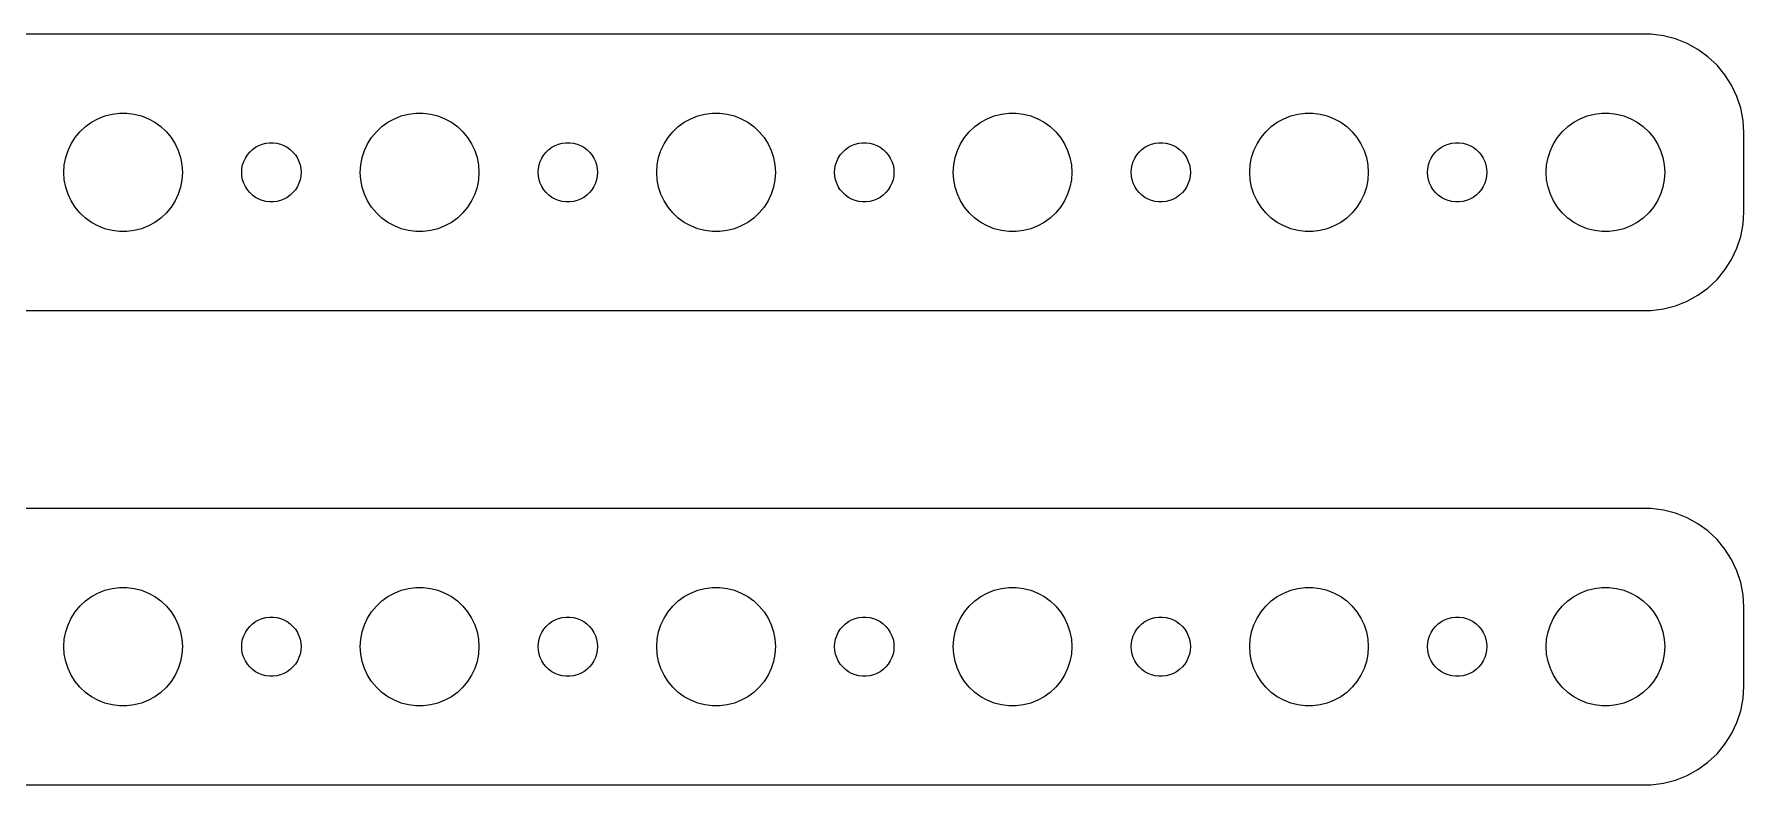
# Model space of a CAD drawing. Header units: metres. Extents: x -172 to 172, y 17 to 55.
# Drawn here: x 85.5 to 172, y 17 to 55 of the extents above; entities that cross this region are included whole.
import ezdxf

# ---------------------------------------------------------------- set-up
doc = ezdxf.new("R2010")
doc.units = ezdxf.units.M

msp = doc.modelspace()

# ---------------------------------------------------------------- linework, layer by layer
for p, q in [((167.314, 54.9901), (-167.314, 54.9901)), ((167.937, 54.9114), (167.314, 54.9901)), ((168.545, 54.7553), (167.937, 54.9114)), ((169.129, 54.5241), (168.545, 54.7553)), ((169.679, 54.2216), (169.129, 54.5241)), ((170.187, 53.8526), (169.679, 54.2216)), ((170.645, 53.4227), (170.187, 53.8526)), ((171.045, 52.9389), (170.645, 53.4227)), ((171.382, 52.4088), (171.045, 52.9389)), ((171.649, 51.8406), (171.382, 52.4088)), ((171.843, 51.2434), (171.649, 51.8406)), ((171.961, 50.6267), (171.843, 51.2434)), ((87.8131, 50.0536), (88.0877, 50.3115)), ((88.0877, 50.3115), (88.3925, 50.533)), ((88.3925, 50.533), (88.7227, 50.7145)), ((88.7227, 50.7145), (89.073, 50.8532)), ((89.073, 50.8532), (89.4379, 50.9469)), ((89.4379, 50.9469), (89.8116, 50.9941)), ((89.8116, 50.9941), (90.1884, 50.9941)), ((90.1884, 50.9941), (90.5621, 50.9469)), ((90.5621, 50.9469), (90.927, 50.8532)), ((90.927, 50.8532), (91.2773, 50.7145)), ((91.2773, 50.7145), (91.6075, 50.533)), ((91.6075, 50.533), (91.9123, 50.3115)), ((91.9123, 50.3115), (92.1869, 50.0536)), ((102.813, 50.0536), (103.088, 50.3115)), ((103.088, 50.3115), (103.393, 50.533)), ((103.393, 50.533), (103.723, 50.7145)), ((103.723, 50.7145), (104.073, 50.8532)), ((104.073, 50.8532), (104.438, 50.9469)), ((104.438, 50.9469), (104.812, 50.9941)), ((104.812, 50.9941), (105.188, 50.9941)), ((105.188, 50.9941), (105.562, 50.9469)), ((105.562, 50.9469), (105.927, 50.8532)), ((105.927, 50.8532), (106.277, 50.7145)), ((106.277, 50.7145), (106.607, 50.533)), ((106.607, 50.533), (106.912, 50.3115)), ((106.912, 50.3115), (107.187, 50.0536)), ((117.813, 50.0536), (118.088, 50.3115)), ((118.088, 50.3115), (118.393, 50.533)), ((118.393, 50.533), (118.723, 50.7145)), ((118.723, 50.7145), (119.073, 50.8532)), ((119.073, 50.8532), (119.438, 50.9469)), ((119.438, 50.9469), (119.812, 50.9941)), ((119.812, 50.9941), (120.188, 50.9941)), ((120.188, 50.9941), (120.562, 50.9469)), ((120.562, 50.9469), (120.927, 50.8532)), ((120.927, 50.8532), (121.277, 50.7145)), ((121.277, 50.7145), (121.607, 50.533)), ((121.607, 50.533), (121.912, 50.3115)), ((121.912, 50.3115), (122.187, 50.0536)), ((132.813, 50.0536), (133.088, 50.3115)), ((133.088, 50.3115), (133.393, 50.533)), ((133.393, 50.533), (133.723, 50.7145)), ((133.723, 50.7145), (134.073, 50.8532)), ((134.073, 50.8532), (134.438, 50.9469)), ((134.438, 50.9469), (134.812, 50.9941)), ((134.812, 50.9941), (135.188, 50.9941)), ((135.188, 50.9941), (135.562, 50.9469)), ((135.562, 50.9469), (135.927, 50.8532)), ((135.927, 50.8532), (136.277, 50.7145)), ((136.277, 50.7145), (136.607, 50.533)), ((136.607, 50.533), (136.912, 50.3115)), ((136.912, 50.3115), (137.187, 50.0536)), ((147.813, 50.0536), (148.088, 50.3115)), ((148.088, 50.3115), (148.393, 50.533)), ((148.393, 50.533), (148.723, 50.7145)), ((148.723, 50.7145), (149.073, 50.8532)), ((149.073, 50.8532), (149.438, 50.9469)), ((149.438, 50.9469), (149.812, 50.9941)), ((149.812, 50.9941), (150.188, 50.9941)), ((150.188, 50.9941), (150.562, 50.9469)), ((150.562, 50.9469), (150.927, 50.8532)), ((150.927, 50.8532), (151.277, 50.7145)), ((151.277, 50.7145), (151.607, 50.533)), ((151.607, 50.533), (151.912, 50.3115)), ((151.912, 50.3115), (152.187, 50.0536)), ((162.813, 50.0536), (163.088, 50.3115)), ((163.088, 50.3115), (163.393, 50.533)), ((163.393, 50.533), (163.723, 50.7145)), ((163.723, 50.7145), (164.073, 50.8532)), ((164.073, 50.8532), (164.438, 50.9469)), ((164.438, 50.9469), (164.812, 50.9941)), ((164.812, 50.9941), (165.188, 50.9941)), ((165.188, 50.9941), (165.562, 50.9469)), ((165.562, 50.9469), (165.927, 50.8532)), ((165.927, 50.8532), (166.277, 50.7145)), ((166.277, 50.7145), (166.607, 50.533)), ((166.607, 50.533), (166.912, 50.3115)), ((166.912, 50.3115), (167.187, 50.0536)), ((172, 50), (171.961, 50.6267)), ((87.2107, 49.1044), (87.3711, 49.4453)), ((87.3711, 49.4453), (87.573, 49.7634)), ((87.573, 49.7634), (87.8131, 50.0536)), ((92.1869, 50.0536), (92.427, 49.7634)), ((92.427, 49.7634), (92.6289, 49.4453)), ((92.6289, 49.4453), (92.7893, 49.1044)), ((96.6963, 49.2665), (96.8613, 49.3572)), ((96.8613, 49.3572), (97.0365, 49.4266)), ((97.0365, 49.4266), (97.2189, 49.4734)), ((97.2189, 49.4734), (97.4058, 49.497)), ((97.4058, 49.497), (97.5942, 49.497)), ((97.5942, 49.497), (97.7811, 49.4734)), ((97.7811, 49.4734), (97.9635, 49.4266)), ((97.9635, 49.4266), (98.1387, 49.3572)), ((98.1387, 49.3572), (98.3037, 49.2665)), ((102.211, 49.1044), (102.371, 49.4453)), ((102.371, 49.4453), (102.573, 49.7634)), ((102.573, 49.7634), (102.813, 50.0536)), ((107.187, 50.0536), (107.427, 49.7634)), ((107.427, 49.7634), (107.629, 49.4453)), ((107.629, 49.4453), (107.789, 49.1044)), ((111.696, 49.2665), (111.861, 49.3572)), ((111.861, 49.3572), (112.036, 49.4266)), ((112.036, 49.4266), (112.219, 49.4734)), ((112.219, 49.4734), (112.406, 49.497)), ((112.406, 49.497), (112.594, 49.497)), ((112.594, 49.497), (112.781, 49.4734)), ((112.781, 49.4734), (112.964, 49.4266)), ((112.964, 49.4266), (113.139, 49.3572)), ((113.139, 49.3572), (113.304, 49.2665)), ((117.211, 49.1044), (117.371, 49.4453)), ((117.371, 49.4453), (117.573, 49.7634)), ((117.573, 49.7634), (117.813, 50.0536)), ((122.187, 50.0536), (122.427, 49.7634)), ((122.427, 49.7634), (122.629, 49.4453)), ((122.629, 49.4453), (122.789, 49.1044)), ((126.696, 49.2665), (126.861, 49.3572)), ((126.861, 49.3572), (127.036, 49.4266)), ((127.036, 49.4266), (127.219, 49.4734)), ((127.219, 49.4734), (127.406, 49.497)), ((127.406, 49.497), (127.594, 49.497)), ((127.594, 49.497), (127.781, 49.4734)), ((127.781, 49.4734), (127.964, 49.4266)), ((127.964, 49.4266), (128.139, 49.3572)), ((128.139, 49.3572), (128.304, 49.2665)), ((132.211, 49.1044), (132.371, 49.4453)), ((132.371, 49.4453), (132.573, 49.7634)), ((132.573, 49.7634), (132.813, 50.0536)), ((137.187, 50.0536), (137.427, 49.7634)), ((137.427, 49.7634), (137.629, 49.4453)), ((137.629, 49.4453), (137.789, 49.1044)), ((141.696, 49.2665), (141.861, 49.3572)), ((141.861, 49.3572), (142.036, 49.4266)), ((142.036, 49.4266), (142.219, 49.4734)), ((142.219, 49.4734), (142.406, 49.497)), ((142.406, 49.497), (142.594, 49.497)), ((142.594, 49.497), (142.781, 49.4734)), ((142.781, 49.4734), (142.964, 49.4266)), ((142.964, 49.4266), (143.139, 49.3572)), ((143.139, 49.3572), (143.304, 49.2665)), ((147.211, 49.1044), (147.371, 49.4453)), ((147.371, 49.4453), (147.573, 49.7634)), ((147.573, 49.7634), (147.813, 50.0536)), ((152.187, 50.0536), (152.427, 49.7634)), ((152.427, 49.7634), (152.629, 49.4453)), ((152.629, 49.4453), (152.789, 49.1044)), ((156.696, 49.2665), (156.861, 49.3572)), ((156.861, 49.3572), (157.036, 49.4266)), ((157.036, 49.4266), (157.219, 49.4734)), ((157.219, 49.4734), (157.406, 49.497)), ((157.406, 49.497), (157.594, 49.497)), ((157.594, 49.497), (157.781, 49.4734)), ((157.781, 49.4734), (157.964, 49.4266)), ((157.964, 49.4266), (158.139, 49.3572)), ((158.139, 49.3572), (158.304, 49.2665)), ((162.211, 49.1044), (162.371, 49.4453)), ((162.371, 49.4453), (162.573, 49.7634)), ((162.573, 49.7634), (162.813, 50.0536)), ((167.187, 50.0536), (167.427, 49.7634)), ((167.427, 49.7634), (167.629, 49.4453)), ((167.629, 49.4453), (167.789, 49.1044)), ((172, 46), (172, 50)), ((87.0237, 48.376), (87.0943, 48.7461)), ((87.0943, 48.7461), (87.2107, 49.1044)), ((92.7893, 49.1044), (92.9057, 48.7461)), ((92.9057, 48.7461), (92.9763, 48.376)), ((96.0471, 48.373), (96.1053, 48.5522)), ((96.1053, 48.5522), (96.1855, 48.7226)), ((96.1855, 48.7226), (96.2865, 48.8817)), ((96.2865, 48.8817), (96.4065, 49.0268)), ((96.4065, 49.0268), (96.5439, 49.1558)), ((96.5439, 49.1558), (96.6963, 49.2665)), ((98.3037, 49.2665), (98.4561, 49.1558)), ((98.4561, 49.1558), (98.5934, 49.0268)), ((98.5934, 49.0268), (98.7135, 48.8817)), ((98.7135, 48.8817), (98.8145, 48.7226)), ((98.8145, 48.7226), (98.8947, 48.5522)), ((98.8947, 48.5522), (98.9529, 48.373)), ((102.024, 48.376), (102.094, 48.7461)), ((102.094, 48.7461), (102.211, 49.1044)), ((107.789, 49.1044), (107.906, 48.7461)), ((107.906, 48.7461), (107.976, 48.376)), ((111.047, 48.373), (111.105, 48.5522)), ((111.105, 48.5522), (111.186, 48.7226)), ((111.186, 48.7226), (111.286, 48.8817)), ((111.286, 48.8817), (111.407, 49.0268)), ((111.407, 49.0268), (111.544, 49.1558)), ((111.544, 49.1558), (111.696, 49.2665)), ((113.304, 49.2665), (113.456, 49.1558)), ((113.456, 49.1558), (113.593, 49.0268)), ((113.593, 49.0268), (113.714, 48.8817)), ((113.714, 48.8817), (113.814, 48.7226)), ((113.814, 48.7226), (113.895, 48.5522)), ((113.895, 48.5522), (113.953, 48.373)), ((117.024, 48.376), (117.094, 48.7461)), ((117.094, 48.7461), (117.211, 49.1044)), ((122.789, 49.1044), (122.906, 48.7461)), ((122.906, 48.7461), (122.976, 48.376)), ((126.047, 48.373), (126.105, 48.5522)), ((126.105, 48.5522), (126.186, 48.7226)), ((126.186, 48.7226), (126.286, 48.8817)), ((126.286, 48.8817), (126.407, 49.0268)), ((126.407, 49.0268), (126.544, 49.1558)), ((126.544, 49.1558), (126.696, 49.2665)), ((128.304, 49.2665), (128.456, 49.1558)), ((128.456, 49.1558), (128.593, 49.0268)), ((128.593, 49.0268), (128.714, 48.8817)), ((128.714, 48.8817), (128.814, 48.7226)), ((128.814, 48.7226), (128.895, 48.5522)), ((128.895, 48.5522), (128.953, 48.373)), ((132.024, 48.376), (132.094, 48.7461)), ((132.094, 48.7461), (132.211, 49.1044)), ((137.789, 49.1044), (137.906, 48.7461)), ((137.906, 48.7461), (137.976, 48.376)), ((141.047, 48.373), (141.105, 48.5522)), ((141.105, 48.5522), (141.186, 48.7226)), ((141.186, 48.7226), (141.286, 48.8817)), ((141.286, 48.8817), (141.407, 49.0268)), ((141.407, 49.0268), (141.544, 49.1558)), ((141.544, 49.1558), (141.696, 49.2665)), ((143.304, 49.2665), (143.456, 49.1558)), ((143.456, 49.1558), (143.593, 49.0268)), ((143.593, 49.0268), (143.714, 48.8817)), ((143.714, 48.8817), (143.814, 48.7226)), ((143.814, 48.7226), (143.895, 48.5522)), ((143.895, 48.5522), (143.953, 48.373)), ((147.024, 48.376), (147.094, 48.7461)), ((147.094, 48.7461), (147.211, 49.1044)), ((152.789, 49.1044), (152.906, 48.7461)), ((152.906, 48.7461), (152.976, 48.376)), ((156.047, 48.373), (156.105, 48.5522)), ((156.105, 48.5522), (156.186, 48.7226)), ((156.186, 48.7226), (156.286, 48.8817)), ((156.286, 48.8817), (156.407, 49.0268)), ((156.407, 49.0268), (156.544, 49.1558)), ((156.544, 49.1558), (156.696, 49.2665)), ((158.304, 49.2665), (158.456, 49.1558)), ((158.456, 49.1558), (158.593, 49.0268)), ((158.593, 49.0268), (158.714, 48.8817)), ((158.714, 48.8817), (158.814, 48.7226)), ((158.814, 48.7226), (158.895, 48.5522)), ((158.895, 48.5522), (158.953, 48.373)), ((162.024, 48.376), (162.094, 48.7461)), ((162.094, 48.7461), (162.211, 49.1044)), ((167.789, 49.1044), (167.906, 48.7461)), ((167.906, 48.7461), (167.976, 48.376)), ((87, 48), (87.0237, 48.376)), ((87.0237, 47.624), (87, 48)), ((87.0943, 47.2539), (87.0237, 47.624)), ((92.9763, 47.624), (92.9057, 47.2539)), ((92.9763, 48.376), (93, 48)), ((93, 48), (92.9763, 47.624)), ((96, 48), (96.0118, 48.188)), ((96.0118, 47.812), (96, 48)), ((96.0118, 48.188), (96.0471, 48.373)), ((96.0471, 47.627), (96.0118, 47.812)), ((96.1053, 47.4478), (96.0471, 47.627)), ((98.9529, 47.627), (98.8947, 47.4478)), ((98.9529, 48.373), (98.9882, 48.188)), ((98.9882, 47.812), (98.9529, 47.627)), ((98.9882, 48.188), (99, 48)), ((99, 48), (98.9882, 47.812)), ((102, 48), (102.024, 48.376)), ((102.024, 47.624), (102, 48)), ((102.094, 47.2539), (102.024, 47.624)), ((107.976, 47.624), (107.906, 47.2539)), ((107.976, 48.376), (108, 48)), ((108, 48), (107.976, 47.624)), ((111, 48), (111.012, 48.188)), ((111.012, 47.812), (111, 48)), ((111.012, 48.188), (111.047, 48.373)), ((111.047, 47.627), (111.012, 47.812)), ((111.105, 47.4478), (111.047, 47.627)), ((113.953, 47.627), (113.895, 47.4478)), ((113.953, 48.373), (113.988, 48.188)), ((113.988, 47.812), (113.953, 47.627)), ((113.988, 48.188), (114, 48)), ((114, 48), (113.988, 47.812)), ((117, 48), (117.024, 48.376)), ((117.024, 47.624), (117, 48)), ((117.094, 47.2539), (117.024, 47.624)), ((122.976, 47.624), (122.906, 47.2539)), ((122.976, 48.376), (123, 48)), ((123, 48), (122.976, 47.624)), ((126, 48), (126.012, 48.188)), ((126.012, 47.812), (126, 48)), ((126.012, 48.188), (126.047, 48.373)), ((126.047, 47.627), (126.012, 47.812)), ((126.105, 47.4478), (126.047, 47.627)), ((128.953, 47.627), (128.895, 47.4478)), ((128.953, 48.373), (128.988, 48.188)), ((128.988, 47.812), (128.953, 47.627)), ((128.988, 48.188), (129, 48)), ((129, 48), (128.988, 47.812)), ((132, 48), (132.024, 48.376)), ((132.024, 47.624), (132, 48)), ((132.094, 47.2539), (132.024, 47.624)), ((137.976, 47.624), (137.906, 47.2539)), ((137.976, 48.376), (138, 48)), ((138, 48), (137.976, 47.624)), ((141, 48), (141.012, 48.188)), ((141.012, 47.812), (141, 48)), ((141.012, 48.188), (141.047, 48.373)), ((141.047, 47.627), (141.012, 47.812)), ((141.105, 47.4478), (141.047, 47.627)), ((143.953, 47.627), (143.895, 47.4478)), ((143.953, 48.373), (143.988, 48.188)), ((143.988, 47.812), (143.953, 47.627)), ((143.988, 48.188), (144, 48)), ((144, 48), (143.988, 47.812)), ((147, 48), (147.024, 48.376)), ((147.024, 47.624), (147, 48)), ((147.094, 47.2539), (147.024, 47.624)), ((152.976, 47.624), (152.906, 47.2539)), ((152.976, 48.376), (153, 48)), ((153, 48), (152.976, 47.624)), ((156, 48), (156.012, 48.188)), ((156.012, 47.812), (156, 48)), ((156.012, 48.188), (156.047, 48.373)), ((156.047, 47.627), (156.012, 47.812)), ((156.105, 47.4478), (156.047, 47.627)), ((158.953, 47.627), (158.895, 47.4478)), ((158.953, 48.373), (158.988, 48.188)), ((158.988, 47.812), (158.953, 47.627)), ((158.988, 48.188), (159, 48)), ((159, 48), (158.988, 47.812)), ((162, 48), (162.024, 48.376)), ((162.024, 47.624), (162, 48)), ((162.094, 47.2539), (162.024, 47.624)), ((167.976, 47.624), (167.906, 47.2539)), ((167.976, 48.376), (168, 48)), ((168, 48), (167.976, 47.624)), ((87.2107, 46.8956), (87.0943, 47.2539)), ((87.3711, 46.5547), (87.2107, 46.8956)), ((92.7893, 46.8956), (92.6289, 46.5547)), ((92.9057, 47.2539), (92.7893, 46.8956)), ((96.1855, 47.2774), (96.1053, 47.4478)), ((96.2865, 47.1183), (96.1855, 47.2774)), ((96.4065, 46.9732), (96.2865, 47.1183)), ((96.5439, 46.8442), (96.4065, 46.9732)), ((96.6963, 46.7335), (96.5439, 46.8442)), ((96.8613, 46.6428), (96.6963, 46.7335)), ((98.3037, 46.7335), (98.1387, 46.6428)), ((98.4561, 46.8442), (98.3037, 46.7335)), ((98.5934, 46.9732), (98.4561, 46.8442)), ((98.7135, 47.1183), (98.5934, 46.9732)), ((98.8145, 47.2774), (98.7135, 47.1183)), ((98.8947, 47.4478), (98.8145, 47.2774)), ((102.211, 46.8956), (102.094, 47.2539)), ((102.371, 46.5547), (102.211, 46.8956)), ((107.789, 46.8956), (107.629, 46.5547)), ((107.906, 47.2539), (107.789, 46.8956)), ((111.186, 47.2774), (111.105, 47.4478)), ((111.286, 47.1183), (111.186, 47.2774)), ((111.407, 46.9732), (111.286, 47.1183)), ((111.544, 46.8442), (111.407, 46.9732)), ((111.696, 46.7335), (111.544, 46.8442)), ((111.861, 46.6428), (111.696, 46.7335)), ((113.304, 46.7335), (113.139, 46.6428)), ((113.456, 46.8442), (113.304, 46.7335)), ((113.593, 46.9732), (113.456, 46.8442)), ((113.714, 47.1183), (113.593, 46.9732)), ((113.814, 47.2774), (113.714, 47.1183)), ((113.895, 47.4478), (113.814, 47.2774)), ((117.211, 46.8956), (117.094, 47.2539)), ((117.371, 46.5547), (117.211, 46.8956)), ((122.789, 46.8956), (122.629, 46.5547)), ((122.906, 47.2539), (122.789, 46.8956)), ((126.186, 47.2774), (126.105, 47.4478)), ((126.286, 47.1183), (126.186, 47.2774)), ((126.407, 46.9732), (126.286, 47.1183)), ((126.544, 46.8442), (126.407, 46.9732)), ((126.696, 46.7335), (126.544, 46.8442)), ((126.861, 46.6428), (126.696, 46.7335)), ((128.304, 46.7335), (128.139, 46.6428)), ((128.456, 46.8442), (128.304, 46.7335)), ((128.593, 46.9732), (128.456, 46.8442)), ((128.714, 47.1183), (128.593, 46.9732)), ((128.814, 47.2774), (128.714, 47.1183)), ((128.895, 47.4478), (128.814, 47.2774)), ((132.211, 46.8956), (132.094, 47.2539)), ((132.371, 46.5547), (132.211, 46.8956)), ((137.789, 46.8956), (137.629, 46.5547)), ((137.906, 47.2539), (137.789, 46.8956)), ((141.186, 47.2774), (141.105, 47.4478)), ((141.286, 47.1183), (141.186, 47.2774)), ((141.407, 46.9732), (141.286, 47.1183)), ((141.544, 46.8442), (141.407, 46.9732)), ((141.696, 46.7335), (141.544, 46.8442)), ((141.861, 46.6428), (141.696, 46.7335)), ((143.304, 46.7335), (143.139, 46.6428)), ((143.456, 46.8442), (143.304, 46.7335)), ((143.593, 46.9732), (143.456, 46.8442)), ((143.714, 47.1183), (143.593, 46.9732)), ((143.814, 47.2774), (143.714, 47.1183)), ((143.895, 47.4478), (143.814, 47.2774)), ((147.211, 46.8956), (147.094, 47.2539)), ((147.371, 46.5547), (147.211, 46.8956)), ((152.789, 46.8956), (152.629, 46.5547)), ((152.906, 47.2539), (152.789, 46.8956)), ((156.186, 47.2774), (156.105, 47.4478)), ((156.286, 47.1183), (156.186, 47.2774)), ((156.407, 46.9732), (156.286, 47.1183)), ((156.544, 46.8442), (156.407, 46.9732)), ((156.696, 46.7335), (156.544, 46.8442)), ((156.861, 46.6428), (156.696, 46.7335)), ((158.304, 46.7335), (158.139, 46.6428)), ((158.456, 46.8442), (158.304, 46.7335)), ((158.593, 46.9732), (158.456, 46.8442)), ((158.714, 47.1183), (158.593, 46.9732)), ((158.814, 47.2774), (158.714, 47.1183)), ((158.895, 47.4478), (158.814, 47.2774)), ((162.211, 46.8956), (162.094, 47.2539)), ((162.371, 46.5547), (162.211, 46.8956)), ((167.789, 46.8956), (167.629, 46.5547)), ((167.906, 47.2539), (167.789, 46.8956)), ((87.573, 46.2366), (87.3711, 46.5547)), ((87.8131, 45.9464), (87.573, 46.2366)), ((88.0877, 45.6885), (87.8131, 45.9464)), ((92.1869, 45.9464), (91.9123, 45.6885)), ((92.427, 46.2366), (92.1869, 45.9464)), ((92.6289, 46.5547), (92.427, 46.2366)), ((97.0365, 46.5734), (96.8613, 46.6428)), ((97.2189, 46.5266), (97.0365, 46.5734)), ((97.4058, 46.503), (97.2189, 46.5266)), ((97.5942, 46.503), (97.4058, 46.503)), ((97.7811, 46.5266), (97.5942, 46.503)), ((97.9635, 46.5734), (97.7811, 46.5266)), ((98.1387, 46.6428), (97.9635, 46.5734)), ((102.573, 46.2366), (102.371, 46.5547)), ((102.813, 45.9464), (102.573, 46.2366)), ((103.088, 45.6885), (102.813, 45.9464)), ((107.187, 45.9464), (106.912, 45.6885)), ((107.427, 46.2366), (107.187, 45.9464)), ((107.629, 46.5547), (107.427, 46.2366)), ((112.036, 46.5734), (111.861, 46.6428)), ((112.219, 46.5266), (112.036, 46.5734)), ((112.406, 46.503), (112.219, 46.5266)), ((112.594, 46.503), (112.406, 46.503)), ((112.781, 46.5266), (112.594, 46.503)), ((112.964, 46.5734), (112.781, 46.5266)), ((113.139, 46.6428), (112.964, 46.5734)), ((117.573, 46.2366), (117.371, 46.5547)), ((117.813, 45.9464), (117.573, 46.2366)), ((118.088, 45.6885), (117.813, 45.9464)), ((122.187, 45.9464), (121.912, 45.6885)), ((122.427, 46.2366), (122.187, 45.9464)), ((122.629, 46.5547), (122.427, 46.2366)), ((127.036, 46.5734), (126.861, 46.6428)), ((127.219, 46.5266), (127.036, 46.5734)), ((127.406, 46.503), (127.219, 46.5266)), ((127.594, 46.503), (127.406, 46.503)), ((127.781, 46.5266), (127.594, 46.503)), ((127.964, 46.5734), (127.781, 46.5266)), ((128.139, 46.6428), (127.964, 46.5734)), ((132.573, 46.2366), (132.371, 46.5547)), ((132.813, 45.9464), (132.573, 46.2366)), ((133.088, 45.6885), (132.813, 45.9464)), ((137.187, 45.9464), (136.912, 45.6885)), ((137.427, 46.2366), (137.187, 45.9464)), ((137.629, 46.5547), (137.427, 46.2366)), ((142.036, 46.5734), (141.861, 46.6428)), ((142.219, 46.5266), (142.036, 46.5734)), ((142.406, 46.503), (142.219, 46.5266)), ((142.594, 46.503), (142.406, 46.503)), ((142.781, 46.5266), (142.594, 46.503)), ((142.964, 46.5734), (142.781, 46.5266)), ((143.139, 46.6428), (142.964, 46.5734)), ((147.573, 46.2366), (147.371, 46.5547)), ((147.813, 45.9464), (147.573, 46.2366)), ((148.088, 45.6885), (147.813, 45.9464)), ((152.187, 45.9464), (151.912, 45.6885)), ((152.427, 46.2366), (152.187, 45.9464)), ((152.629, 46.5547), (152.427, 46.2366)), ((157.036, 46.5734), (156.861, 46.6428)), ((157.219, 46.5266), (157.036, 46.5734)), ((157.406, 46.503), (157.219, 46.5266)), ((157.594, 46.503), (157.406, 46.503)), ((157.781, 46.5266), (157.594, 46.503)), ((157.964, 46.5734), (157.781, 46.5266)), ((158.139, 46.6428), (157.964, 46.5734)), ((162.573, 46.2366), (162.371, 46.5547)), ((162.813, 45.9464), (162.573, 46.2366)), ((163.088, 45.6885), (162.813, 45.9464)), ((167.187, 45.9464), (166.912, 45.6885)), ((167.427, 46.2366), (167.187, 45.9464)), ((167.629, 46.5547), (167.427, 46.2366)), ((171.961, 45.3733), (172, 46)), ((88.3925, 45.467), (88.0877, 45.6885)), ((88.7227, 45.2855), (88.3925, 45.467)), ((89.073, 45.1468), (88.7227, 45.2855)), ((89.4379, 45.0531), (89.073, 45.1468)), ((89.8116, 45.0059), (89.4379, 45.0531)), ((90.1884, 45.0059), (89.8116, 45.0059)), ((90.5621, 45.0531), (90.1884, 45.0059)), ((90.927, 45.1468), (90.5621, 45.0531)), ((91.2773, 45.2855), (90.927, 45.1468)), ((91.6075, 45.467), (91.2773, 45.2855)), ((91.9123, 45.6885), (91.6075, 45.467)), ((103.393, 45.467), (103.088, 45.6885)), ((103.723, 45.2855), (103.393, 45.467)), ((104.073, 45.1468), (103.723, 45.2855)), ((104.438, 45.0531), (104.073, 45.1468)), ((104.812, 45.0059), (104.438, 45.0531)), ((105.188, 45.0059), (104.812, 45.0059)), ((105.562, 45.0531), (105.188, 45.0059)), ((105.927, 45.1468), (105.562, 45.0531)), ((106.277, 45.2855), (105.927, 45.1468)), ((106.607, 45.467), (106.277, 45.2855)), ((106.912, 45.6885), (106.607, 45.467)), ((118.393, 45.467), (118.088, 45.6885)), ((118.723, 45.2855), (118.393, 45.467)), ((119.073, 45.1468), (118.723, 45.2855)), ((119.438, 45.0531), (119.073, 45.1468)), ((119.812, 45.0059), (119.438, 45.0531)), ((120.188, 45.0059), (119.812, 45.0059)), ((120.562, 45.0531), (120.188, 45.0059)), ((120.927, 45.1468), (120.562, 45.0531)), ((121.277, 45.2855), (120.927, 45.1468)), ((121.607, 45.467), (121.277, 45.2855)), ((121.912, 45.6885), (121.607, 45.467)), ((133.393, 45.467), (133.088, 45.6885)), ((133.723, 45.2855), (133.393, 45.467)), ((134.073, 45.1468), (133.723, 45.2855)), ((134.438, 45.0531), (134.073, 45.1468)), ((134.812, 45.0059), (134.438, 45.0531)), ((135.188, 45.0059), (134.812, 45.0059)), ((135.562, 45.0531), (135.188, 45.0059)), ((135.927, 45.1468), (135.562, 45.0531)), ((136.277, 45.2855), (135.927, 45.1468)), ((136.607, 45.467), (136.277, 45.2855)), ((136.912, 45.6885), (136.607, 45.467)), ((148.393, 45.467), (148.088, 45.6885)), ((148.723, 45.2855), (148.393, 45.467)), ((149.073, 45.1468), (148.723, 45.2855)), ((149.438, 45.0531), (149.073, 45.1468)), ((149.812, 45.0059), (149.438, 45.0531)), ((150.188, 45.0059), (149.812, 45.0059)), ((150.562, 45.0531), (150.188, 45.0059)), ((150.927, 45.1468), (150.562, 45.0531)), ((151.277, 45.2855), (150.927, 45.1468)), ((151.607, 45.467), (151.277, 45.2855)), ((151.912, 45.6885), (151.607, 45.467)), ((163.393, 45.467), (163.088, 45.6885)), ((163.723, 45.2855), (163.393, 45.467)), ((164.073, 45.1468), (163.723, 45.2855)), ((164.438, 45.0531), (164.073, 45.1468)), ((164.812, 45.0059), (164.438, 45.0531)), ((165.188, 45.0059), (164.812, 45.0059)), ((165.562, 45.0531), (165.188, 45.0059)), ((165.927, 45.1468), (165.562, 45.0531)), ((166.277, 45.2855), (165.927, 45.1468)), ((166.607, 45.467), (166.277, 45.2855)), ((166.912, 45.6885), (166.607, 45.467)), ((171.843, 44.7566), (171.961, 45.3733)), ((171.382, 43.5912), (171.649, 44.1594)), ((171.649, 44.1594), (171.843, 44.7566)), ((171.045, 43.0611), (171.382, 43.5912)), ((170.187, 42.1474), (170.645, 42.5773)), ((170.645, 42.5773), (171.045, 43.0611)), ((169.129, 41.4759), (169.679, 41.7784)), ((169.679, 41.7784), (170.187, 42.1474)), ((-167.314, 41.0099), (167.314, 41.0099)), ((167.314, 41.0099), (167.937, 41.0886)), ((167.937, 41.0886), (168.545, 41.2447)), ((168.545, 41.2447), (169.129, 41.4759)), ((167.314, 30.9901), (-167.314, 30.9901)), ((167.937, 30.9114), (167.314, 30.9901)), ((168.545, 30.7553), (167.937, 30.9114)), ((169.129, 30.5241), (168.545, 30.7553)), ((169.679, 30.2216), (169.129, 30.5241)), ((170.187, 29.8526), (169.679, 30.2216)), ((170.645, 29.4227), (170.187, 29.8526)), ((171.045, 28.9389), (170.645, 29.4227)), ((171.382, 28.4088), (171.045, 28.9389)), ((171.649, 27.8406), (171.382, 28.4088)), ((171.843, 27.2434), (171.649, 27.8406)), ((88.7227, 26.7145), (89.073, 26.8532)), ((89.073, 26.8532), (89.4379, 26.9469)), ((89.4379, 26.9469), (89.8116, 26.9941)), ((89.8116, 26.9941), (90.1884, 26.9941)), ((90.1884, 26.9941), (90.5621, 26.9469)), ((90.5621, 26.9469), (90.927, 26.8532)), ((90.927, 26.8532), (91.2773, 26.7145)), ((103.723, 26.7145), (104.073, 26.8532)), ((104.073, 26.8532), (104.438, 26.9469)), ((104.438, 26.9469), (104.812, 26.9941)), ((104.812, 26.9941), (105.188, 26.9941)), ((105.188, 26.9941), (105.562, 26.9469)), ((105.562, 26.9469), (105.927, 26.8532)), ((105.927, 26.8532), (106.277, 26.7145)), ((118.723, 26.7145), (119.073, 26.8532)), ((119.073, 26.8532), (119.438, 26.9469)), ((119.438, 26.9469), (119.812, 26.9941)), ((119.812, 26.9941), (120.188, 26.9941)), ((120.188, 26.9941), (120.562, 26.9469)), ((120.562, 26.9469), (120.927, 26.8532)), ((120.927, 26.8532), (121.277, 26.7145)), ((133.723, 26.7145), (134.073, 26.8532)), ((134.073, 26.8532), (134.438, 26.9469)), ((134.438, 26.9469), (134.812, 26.9941)), ((134.812, 26.9941), (135.188, 26.9941)), ((135.188, 26.9941), (135.562, 26.9469)), ((135.562, 26.9469), (135.927, 26.8532)), ((135.927, 26.8532), (136.277, 26.7145)), ((148.723, 26.7145), (149.073, 26.8532)), ((149.073, 26.8532), (149.438, 26.9469)), ((149.438, 26.9469), (149.812, 26.9941)), ((149.812, 26.9941), (150.188, 26.9941)), ((150.188, 26.9941), (150.562, 26.9469)), ((150.562, 26.9469), (150.927, 26.8532)), ((150.927, 26.8532), (151.277, 26.7145)), ((163.723, 26.7145), (164.073, 26.8532)), ((164.073, 26.8532), (164.438, 26.9469)), ((164.438, 26.9469), (164.812, 26.9941)), ((164.812, 26.9941), (165.188, 26.9941)), ((165.188, 26.9941), (165.562, 26.9469)), ((165.562, 26.9469), (165.927, 26.8532)), ((165.927, 26.8532), (166.277, 26.7145)), ((171.961, 26.6267), (171.843, 27.2434)), ((87.573, 25.7634), (87.8131, 26.0536)), ((87.8131, 26.0536), (88.0877, 26.3115)), ((88.0877, 26.3115), (88.3925, 26.533)), ((88.3925, 26.533), (88.7227, 26.7145)), ((91.2773, 26.7145), (91.6075, 26.533)), ((91.6075, 26.533), (91.9123, 26.3115)), ((91.9123, 26.3115), (92.1869, 26.0536)), ((92.1869, 26.0536), (92.427, 25.7634)), ((102.573, 25.7634), (102.813, 26.0536)), ((102.813, 26.0536), (103.088, 26.3115)), ((103.088, 26.3115), (103.393, 26.533)), ((103.393, 26.533), (103.723, 26.7145)), ((106.277, 26.7145), (106.607, 26.533)), ((106.607, 26.533), (106.912, 26.3115)), ((106.912, 26.3115), (107.187, 26.0536)), ((107.187, 26.0536), (107.427, 25.7634)), ((117.573, 25.7634), (117.813, 26.0536)), ((117.813, 26.0536), (118.088, 26.3115)), ((118.088, 26.3115), (118.393, 26.533)), ((118.393, 26.533), (118.723, 26.7145)), ((121.277, 26.7145), (121.607, 26.533)), ((121.607, 26.533), (121.912, 26.3115)), ((121.912, 26.3115), (122.187, 26.0536)), ((122.187, 26.0536), (122.427, 25.7634)), ((132.573, 25.7634), (132.813, 26.0536)), ((132.813, 26.0536), (133.088, 26.3115)), ((133.088, 26.3115), (133.393, 26.533)), ((133.393, 26.533), (133.723, 26.7145)), ((136.277, 26.7145), (136.607, 26.533)), ((136.607, 26.533), (136.912, 26.3115)), ((136.912, 26.3115), (137.187, 26.0536)), ((137.187, 26.0536), (137.427, 25.7634)), ((147.573, 25.7634), (147.813, 26.0536)), ((147.813, 26.0536), (148.088, 26.3115)), ((148.088, 26.3115), (148.393, 26.533)), ((148.393, 26.533), (148.723, 26.7145)), ((151.277, 26.7145), (151.607, 26.533)), ((151.607, 26.533), (151.912, 26.3115)), ((151.912, 26.3115), (152.187, 26.0536)), ((152.187, 26.0536), (152.427, 25.7634)), ((162.573, 25.7634), (162.813, 26.0536)), ((162.813, 26.0536), (163.088, 26.3115)), ((163.088, 26.3115), (163.393, 26.533)), ((163.393, 26.533), (163.723, 26.7145)), ((166.277, 26.7145), (166.607, 26.533)), ((166.607, 26.533), (166.912, 26.3115)), ((166.912, 26.3115), (167.187, 26.0536)), ((167.187, 26.0536), (167.427, 25.7634)), ((172, 26), (171.961, 26.6267)), ((172, 22), (172, 26)), ((87.0943, 24.7461), (87.2107, 25.1044)), ((87.2107, 25.1044), (87.3711, 25.4453)), ((87.3711, 25.4453), (87.573, 25.7634)), ((92.427, 25.7634), (92.6289, 25.4453)), ((92.6289, 25.4453), (92.7893, 25.1044)), ((92.7893, 25.1044), (92.9057, 24.7461)), ((96.4065, 25.0268), (96.5439, 25.1558)), ((96.5439, 25.1558), (96.6963, 25.2665)), ((96.6963, 25.2665), (96.8613, 25.3572)), ((96.8613, 25.3572), (97.0365, 25.4266)), ((97.0365, 25.4266), (97.2189, 25.4734)), ((97.2189, 25.4734), (97.4058, 25.497)), ((97.4058, 25.497), (97.5942, 25.497)), ((97.5942, 25.497), (97.7811, 25.4734)), ((97.7811, 25.4734), (97.9635, 25.4266)), ((97.9635, 25.4266), (98.1387, 25.3572)), ((98.1387, 25.3572), (98.3037, 25.2665)), ((98.3037, 25.2665), (98.4561, 25.1558)), ((98.4561, 25.1558), (98.5934, 25.0268)), ((102.094, 24.7461), (102.211, 25.1044)), ((102.211, 25.1044), (102.371, 25.4453)), ((102.371, 25.4453), (102.573, 25.7634)), ((107.427, 25.7634), (107.629, 25.4453)), ((107.629, 25.4453), (107.789, 25.1044)), ((107.789, 25.1044), (107.906, 24.7461)), ((111.407, 25.0268), (111.544, 25.1558)), ((111.544, 25.1558), (111.696, 25.2665)), ((111.696, 25.2665), (111.861, 25.3572)), ((111.861, 25.3572), (112.036, 25.4266)), ((112.036, 25.4266), (112.219, 25.4734)), ((112.219, 25.4734), (112.406, 25.497)), ((112.406, 25.497), (112.594, 25.497)), ((112.594, 25.497), (112.781, 25.4734)), ((112.781, 25.4734), (112.964, 25.4266)), ((112.964, 25.4266), (113.139, 25.3572)), ((113.139, 25.3572), (113.304, 25.2665)), ((113.304, 25.2665), (113.456, 25.1558)), ((113.456, 25.1558), (113.593, 25.0268)), ((117.094, 24.7461), (117.211, 25.1044)), ((117.211, 25.1044), (117.371, 25.4453)), ((117.371, 25.4453), (117.573, 25.7634)), ((122.427, 25.7634), (122.629, 25.4453)), ((122.629, 25.4453), (122.789, 25.1044)), ((122.789, 25.1044), (122.906, 24.7461)), ((126.407, 25.0268), (126.544, 25.1558)), ((126.544, 25.1558), (126.696, 25.2665)), ((126.696, 25.2665), (126.861, 25.3572)), ((126.861, 25.3572), (127.036, 25.4266)), ((127.036, 25.4266), (127.219, 25.4734)), ((127.219, 25.4734), (127.406, 25.497)), ((127.406, 25.497), (127.594, 25.497)), ((127.594, 25.497), (127.781, 25.4734)), ((127.781, 25.4734), (127.964, 25.4266)), ((127.964, 25.4266), (128.139, 25.3572)), ((128.139, 25.3572), (128.304, 25.2665)), ((128.304, 25.2665), (128.456, 25.1558)), ((128.456, 25.1558), (128.593, 25.0268)), ((132.094, 24.7461), (132.211, 25.1044)), ((132.211, 25.1044), (132.371, 25.4453)), ((132.371, 25.4453), (132.573, 25.7634)), ((137.427, 25.7634), (137.629, 25.4453)), ((137.629, 25.4453), (137.789, 25.1044)), ((137.789, 25.1044), (137.906, 24.7461)), ((141.407, 25.0268), (141.544, 25.1558)), ((141.544, 25.1558), (141.696, 25.2665)), ((141.696, 25.2665), (141.861, 25.3572)), ((141.861, 25.3572), (142.036, 25.4266)), ((142.036, 25.4266), (142.219, 25.4734)), ((142.219, 25.4734), (142.406, 25.497)), ((142.406, 25.497), (142.594, 25.497)), ((142.594, 25.497), (142.781, 25.4734)), ((142.781, 25.4734), (142.964, 25.4266)), ((142.964, 25.4266), (143.139, 25.3572)), ((143.139, 25.3572), (143.304, 25.2665)), ((143.304, 25.2665), (143.456, 25.1558)), ((143.456, 25.1558), (143.593, 25.0268)), ((147.094, 24.7461), (147.211, 25.1044)), ((147.211, 25.1044), (147.371, 25.4453)), ((147.371, 25.4453), (147.573, 25.7634)), ((152.427, 25.7634), (152.629, 25.4453)), ((152.629, 25.4453), (152.789, 25.1044)), ((152.789, 25.1044), (152.906, 24.7461)), ((156.407, 25.0268), (156.544, 25.1558)), ((156.544, 25.1558), (156.696, 25.2665)), ((156.696, 25.2665), (156.861, 25.3572)), ((156.861, 25.3572), (157.036, 25.4266)), ((157.036, 25.4266), (157.219, 25.4734)), ((157.219, 25.4734), (157.406, 25.497)), ((157.406, 25.497), (157.594, 25.497)), ((157.594, 25.497), (157.781, 25.4734)), ((157.781, 25.4734), (157.964, 25.4266)), ((157.964, 25.4266), (158.139, 25.3572)), ((158.139, 25.3572), (158.304, 25.2665)), ((158.304, 25.2665), (158.456, 25.1558)), ((158.456, 25.1558), (158.593, 25.0268)), ((162.094, 24.7461), (162.211, 25.1044)), ((162.211, 25.1044), (162.371, 25.4453)), ((162.371, 25.4453), (162.573, 25.7634)), ((167.427, 25.7634), (167.629, 25.4453)), ((167.629, 25.4453), (167.789, 25.1044)), ((167.789, 25.1044), (167.906, 24.7461)), ((87, 24), (87.0237, 24.376)), ((87.0237, 24.376), (87.0943, 24.7461)), ((92.9057, 24.7461), (92.9763, 24.376)), ((92.9763, 24.376), (93, 24)), ((96.0118, 24.188), (96.0471, 24.373)), ((96.0471, 24.373), (96.1053, 24.5522)), ((96.1053, 24.5522), (96.1855, 24.7226)), ((96.1855, 24.7226), (96.2865, 24.8817)), ((96.2865, 24.8817), (96.4065, 25.0268)), ((98.5934, 25.0268), (98.7135, 24.8817)), ((98.7135, 24.8817), (98.8145, 24.7226)), ((98.8145, 24.7226), (98.8947, 24.5522)), ((98.8947, 24.5522), (98.9529, 24.373)), ((98.9529, 24.373), (98.9882, 24.188)), ((102, 24), (102.024, 24.376)), ((102.024, 24.376), (102.094, 24.7461)), ((107.906, 24.7461), (107.976, 24.376)), ((107.976, 24.376), (108, 24)), ((111.012, 24.188), (111.047, 24.373)), ((111.047, 24.373), (111.105, 24.5522)), ((111.105, 24.5522), (111.186, 24.7226)), ((111.186, 24.7226), (111.286, 24.8817)), ((111.286, 24.8817), (111.407, 25.0268)), ((113.593, 25.0268), (113.714, 24.8817)), ((113.714, 24.8817), (113.814, 24.7226)), ((113.814, 24.7226), (113.895, 24.5522)), ((113.895, 24.5522), (113.953, 24.373)), ((113.953, 24.373), (113.988, 24.188)), ((117, 24), (117.024, 24.376)), ((117.024, 24.376), (117.094, 24.7461)), ((122.906, 24.7461), (122.976, 24.376)), ((122.976, 24.376), (123, 24)), ((126.012, 24.188), (126.047, 24.373)), ((126.047, 24.373), (126.105, 24.5522)), ((126.105, 24.5522), (126.186, 24.7226)), ((126.186, 24.7226), (126.286, 24.8817)), ((126.286, 24.8817), (126.407, 25.0268)), ((128.593, 25.0268), (128.714, 24.8817)), ((128.714, 24.8817), (128.814, 24.7226)), ((128.814, 24.7226), (128.895, 24.5522)), ((128.895, 24.5522), (128.953, 24.373)), ((128.953, 24.373), (128.988, 24.188)), ((132, 24), (132.024, 24.376)), ((132.024, 24.376), (132.094, 24.7461)), ((137.906, 24.7461), (137.976, 24.376)), ((137.976, 24.376), (138, 24)), ((141.012, 24.188), (141.047, 24.373)), ((141.047, 24.373), (141.105, 24.5522)), ((141.105, 24.5522), (141.186, 24.7226)), ((141.186, 24.7226), (141.286, 24.8817)), ((141.286, 24.8817), (141.407, 25.0268)), ((143.593, 25.0268), (143.714, 24.8817)), ((143.714, 24.8817), (143.814, 24.7226)), ((143.814, 24.7226), (143.895, 24.5522)), ((143.895, 24.5522), (143.953, 24.373)), ((143.953, 24.373), (143.988, 24.188)), ((147, 24), (147.024, 24.376)), ((147.024, 24.376), (147.094, 24.7461)), ((152.906, 24.7461), (152.976, 24.376)), ((152.976, 24.376), (153, 24)), ((156.012, 24.188), (156.047, 24.373)), ((156.047, 24.373), (156.105, 24.5522)), ((156.105, 24.5522), (156.186, 24.7226)), ((156.186, 24.7226), (156.286, 24.8817)), ((156.286, 24.8817), (156.407, 25.0268)), ((158.593, 25.0268), (158.714, 24.8817)), ((158.714, 24.8817), (158.814, 24.7226)), ((158.814, 24.7226), (158.895, 24.5522)), ((158.895, 24.5522), (158.953, 24.373)), ((158.953, 24.373), (158.988, 24.188)), ((162, 24), (162.024, 24.376)), ((162.024, 24.376), (162.094, 24.7461)), ((167.906, 24.7461), (167.976, 24.376)), ((167.976, 24.376), (168, 24)), ((87.0237, 23.624), (87, 24)), ((87.0943, 23.2539), (87.0237, 23.624)), ((92.9763, 23.624), (92.9057, 23.2539)), ((93, 24), (92.9763, 23.624)), ((96, 24), (96.0118, 24.188)), ((96.0118, 23.812), (96, 24)), ((96.0471, 23.627), (96.0118, 23.812)), ((96.1053, 23.4478), (96.0471, 23.627)), ((96.1855, 23.2774), (96.1053, 23.4478)), ((98.8947, 23.4478), (98.8145, 23.2774)), ((98.9529, 23.627), (98.8947, 23.4478)), ((98.9882, 23.812), (98.9529, 23.627)), ((98.9882, 24.188), (99, 24)), ((99, 24), (98.9882, 23.812)), ((102.024, 23.624), (102, 24)), ((102.094, 23.2539), (102.024, 23.624)), ((107.976, 23.624), (107.906, 23.2539)), ((108, 24), (107.976, 23.624)), ((111, 24), (111.012, 24.188)), ((111.012, 23.812), (111, 24)), ((111.047, 23.627), (111.012, 23.812)), ((111.105, 23.4478), (111.047, 23.627)), ((111.186, 23.2774), (111.105, 23.4478)), ((113.895, 23.4478), (113.814, 23.2774)), ((113.953, 23.627), (113.895, 23.4478)), ((113.988, 23.812), (113.953, 23.627)), ((113.988, 24.188), (114, 24)), ((114, 24), (113.988, 23.812)), ((117.024, 23.624), (117, 24)), ((117.094, 23.2539), (117.024, 23.624)), ((122.976, 23.624), (122.906, 23.2539)), ((123, 24), (122.976, 23.624)), ((126, 24), (126.012, 24.188)), ((126.012, 23.812), (126, 24)), ((126.047, 23.627), (126.012, 23.812)), ((126.105, 23.4478), (126.047, 23.627)), ((126.186, 23.2774), (126.105, 23.4478)), ((128.895, 23.4478), (128.814, 23.2774)), ((128.953, 23.627), (128.895, 23.4478)), ((128.988, 23.812), (128.953, 23.627)), ((128.988, 24.188), (129, 24)), ((129, 24), (128.988, 23.812)), ((132.024, 23.624), (132, 24)), ((132.094, 23.2539), (132.024, 23.624)), ((137.976, 23.624), (137.906, 23.2539)), ((138, 24), (137.976, 23.624)), ((141, 24), (141.012, 24.188)), ((141.012, 23.812), (141, 24)), ((141.047, 23.627), (141.012, 23.812)), ((141.105, 23.4478), (141.047, 23.627)), ((141.186, 23.2774), (141.105, 23.4478)), ((143.895, 23.4478), (143.814, 23.2774)), ((143.953, 23.627), (143.895, 23.4478)), ((143.988, 23.812), (143.953, 23.627)), ((143.988, 24.188), (144, 24)), ((144, 24), (143.988, 23.812)), ((147.024, 23.624), (147, 24)), ((147.094, 23.2539), (147.024, 23.624)), ((152.976, 23.624), (152.906, 23.2539)), ((153, 24), (152.976, 23.624)), ((156, 24), (156.012, 24.188)), ((156.012, 23.812), (156, 24)), ((156.047, 23.627), (156.012, 23.812)), ((156.105, 23.4478), (156.047, 23.627)), ((156.186, 23.2774), (156.105, 23.4478)), ((158.895, 23.4478), (158.814, 23.2774)), ((158.953, 23.627), (158.895, 23.4478)), ((158.988, 23.812), (158.953, 23.627)), ((158.988, 24.188), (159, 24)), ((159, 24), (158.988, 23.812)), ((162.024, 23.624), (162, 24)), ((162.094, 23.2539), (162.024, 23.624)), ((167.976, 23.624), (167.906, 23.2539)), ((168, 24), (167.976, 23.624)), ((87.2107, 22.8956), (87.0943, 23.2539)), ((87.3711, 22.5547), (87.2107, 22.8956)), ((87.573, 22.2366), (87.3711, 22.5547)), ((92.6289, 22.5547), (92.427, 22.2366)), ((92.7893, 22.8956), (92.6289, 22.5547)), ((92.9057, 23.2539), (92.7893, 22.8956)), ((96.2865, 23.1183), (96.1855, 23.2774)), ((96.4065, 22.9732), (96.2865, 23.1183)), ((96.5439, 22.8442), (96.4065, 22.9732)), ((96.6963, 22.7335), (96.5439, 22.8442)), ((96.8613, 22.6428), (96.6963, 22.7335)), ((97.0365, 22.5734), (96.8613, 22.6428)), ((97.2189, 22.5266), (97.0365, 22.5734)), ((97.4058, 22.503), (97.2189, 22.5266)), ((97.5942, 22.503), (97.4058, 22.503)), ((97.7811, 22.5266), (97.5942, 22.503)), ((97.9635, 22.5734), (97.7811, 22.5266)), ((98.1387, 22.6428), (97.9635, 22.5734)), ((98.3037, 22.7335), (98.1387, 22.6428)), ((98.4561, 22.8442), (98.3037, 22.7335)), ((98.5934, 22.9732), (98.4561, 22.8442)), ((98.7135, 23.1183), (98.5934, 22.9732)), ((98.8145, 23.2774), (98.7135, 23.1183)), ((102.211, 22.8956), (102.094, 23.2539)), ((102.371, 22.5547), (102.211, 22.8956)), ((102.573, 22.2366), (102.371, 22.5547)), ((107.629, 22.5547), (107.427, 22.2366)), ((107.789, 22.8956), (107.629, 22.5547)), ((107.906, 23.2539), (107.789, 22.8956)), ((111.286, 23.1183), (111.186, 23.2774)), ((111.407, 22.9732), (111.286, 23.1183)), ((111.544, 22.8442), (111.407, 22.9732)), ((111.696, 22.7335), (111.544, 22.8442)), ((111.861, 22.6428), (111.696, 22.7335)), ((112.036, 22.5734), (111.861, 22.6428)), ((112.219, 22.5266), (112.036, 22.5734)), ((112.406, 22.503), (112.219, 22.5266)), ((112.594, 22.503), (112.406, 22.503)), ((112.781, 22.5266), (112.594, 22.503)), ((112.964, 22.5734), (112.781, 22.5266)), ((113.139, 22.6428), (112.964, 22.5734)), ((113.304, 22.7335), (113.139, 22.6428)), ((113.456, 22.8442), (113.304, 22.7335)), ((113.593, 22.9732), (113.456, 22.8442)), ((113.714, 23.1183), (113.593, 22.9732)), ((113.814, 23.2774), (113.714, 23.1183)), ((117.211, 22.8956), (117.094, 23.2539)), ((117.371, 22.5547), (117.211, 22.8956)), ((117.573, 22.2366), (117.371, 22.5547)), ((122.629, 22.5547), (122.427, 22.2366)), ((122.789, 22.8956), (122.629, 22.5547)), ((122.906, 23.2539), (122.789, 22.8956)), ((126.286, 23.1183), (126.186, 23.2774)), ((126.407, 22.9732), (126.286, 23.1183)), ((126.544, 22.8442), (126.407, 22.9732)), ((126.696, 22.7335), (126.544, 22.8442)), ((126.861, 22.6428), (126.696, 22.7335)), ((127.036, 22.5734), (126.861, 22.6428)), ((127.219, 22.5266), (127.036, 22.5734)), ((127.406, 22.503), (127.219, 22.5266)), ((127.594, 22.503), (127.406, 22.503)), ((127.781, 22.5266), (127.594, 22.503)), ((127.964, 22.5734), (127.781, 22.5266)), ((128.139, 22.6428), (127.964, 22.5734)), ((128.304, 22.7335), (128.139, 22.6428)), ((128.456, 22.8442), (128.304, 22.7335)), ((128.593, 22.9732), (128.456, 22.8442)), ((128.714, 23.1183), (128.593, 22.9732)), ((128.814, 23.2774), (128.714, 23.1183)), ((132.211, 22.8956), (132.094, 23.2539)), ((132.371, 22.5547), (132.211, 22.8956)), ((132.573, 22.2366), (132.371, 22.5547)), ((137.629, 22.5547), (137.427, 22.2366)), ((137.789, 22.8956), (137.629, 22.5547)), ((137.906, 23.2539), (137.789, 22.8956)), ((141.286, 23.1183), (141.186, 23.2774)), ((141.407, 22.9732), (141.286, 23.1183)), ((141.544, 22.8442), (141.407, 22.9732)), ((141.696, 22.7335), (141.544, 22.8442)), ((141.861, 22.6428), (141.696, 22.7335)), ((142.036, 22.5734), (141.861, 22.6428)), ((142.219, 22.5266), (142.036, 22.5734)), ((142.406, 22.503), (142.219, 22.5266)), ((142.594, 22.503), (142.406, 22.503)), ((142.781, 22.5266), (142.594, 22.503)), ((142.964, 22.5734), (142.781, 22.5266)), ((143.139, 22.6428), (142.964, 22.5734)), ((143.304, 22.7335), (143.139, 22.6428)), ((143.456, 22.8442), (143.304, 22.7335)), ((143.593, 22.9732), (143.456, 22.8442)), ((143.714, 23.1183), (143.593, 22.9732)), ((143.814, 23.2774), (143.714, 23.1183)), ((147.211, 22.8956), (147.094, 23.2539)), ((147.371, 22.5547), (147.211, 22.8956)), ((147.573, 22.2366), (147.371, 22.5547)), ((152.629, 22.5547), (152.427, 22.2366)), ((152.789, 22.8956), (152.629, 22.5547)), ((152.906, 23.2539), (152.789, 22.8956)), ((156.286, 23.1183), (156.186, 23.2774)), ((156.407, 22.9732), (156.286, 23.1183)), ((156.544, 22.8442), (156.407, 22.9732)), ((156.696, 22.7335), (156.544, 22.8442)), ((156.861, 22.6428), (156.696, 22.7335)), ((157.036, 22.5734), (156.861, 22.6428)), ((157.219, 22.5266), (157.036, 22.5734)), ((157.406, 22.503), (157.219, 22.5266)), ((157.594, 22.503), (157.406, 22.503)), ((157.781, 22.5266), (157.594, 22.503)), ((157.964, 22.5734), (157.781, 22.5266)), ((158.139, 22.6428), (157.964, 22.5734)), ((158.304, 22.7335), (158.139, 22.6428)), ((158.456, 22.8442), (158.304, 22.7335)), ((158.593, 22.9732), (158.456, 22.8442)), ((158.714, 23.1183), (158.593, 22.9732)), ((158.814, 23.2774), (158.714, 23.1183)), ((162.211, 22.8956), (162.094, 23.2539)), ((162.371, 22.5547), (162.211, 22.8956)), ((162.573, 22.2366), (162.371, 22.5547)), ((167.629, 22.5547), (167.427, 22.2366)), ((167.789, 22.8956), (167.629, 22.5547)), ((167.906, 23.2539), (167.789, 22.8956)), ((87.8131, 21.9464), (87.573, 22.2366)), ((88.0877, 21.6885), (87.8131, 21.9464)), ((88.3925, 21.467), (88.0877, 21.6885)), ((91.9123, 21.6885), (91.6075, 21.467)), ((92.1869, 21.9464), (91.9123, 21.6885)), ((92.427, 22.2366), (92.1869, 21.9464)), ((102.813, 21.9464), (102.573, 22.2366)), ((103.088, 21.6885), (102.813, 21.9464)), ((103.393, 21.467), (103.088, 21.6885)), ((106.912, 21.6885), (106.607, 21.467)), ((107.187, 21.9464), (106.912, 21.6885)), ((107.427, 22.2366), (107.187, 21.9464)), ((117.813, 21.9464), (117.573, 22.2366)), ((118.088, 21.6885), (117.813, 21.9464)), ((118.393, 21.467), (118.088, 21.6885)), ((121.912, 21.6885), (121.607, 21.467)), ((122.187, 21.9464), (121.912, 21.6885)), ((122.427, 22.2366), (122.187, 21.9464)), ((132.813, 21.9464), (132.573, 22.2366)), ((133.088, 21.6885), (132.813, 21.9464)), ((133.393, 21.467), (133.088, 21.6885)), ((136.912, 21.6885), (136.607, 21.467)), ((137.187, 21.9464), (136.912, 21.6885)), ((137.427, 22.2366), (137.187, 21.9464)), ((147.813, 21.9464), (147.573, 22.2366)), ((148.088, 21.6885), (147.813, 21.9464)), ((148.393, 21.467), (148.088, 21.6885)), ((151.912, 21.6885), (151.607, 21.467)), ((152.187, 21.9464), (151.912, 21.6885)), ((152.427, 22.2366), (152.187, 21.9464)), ((162.813, 21.9464), (162.573, 22.2366)), ((163.088, 21.6885), (162.813, 21.9464)), ((163.393, 21.467), (163.088, 21.6885)), ((166.912, 21.6885), (166.607, 21.467)), ((167.187, 21.9464), (166.912, 21.6885)), ((167.427, 22.2366), (167.187, 21.9464)), ((171.961, 21.3733), (172, 22)), ((88.7227, 21.2855), (88.3925, 21.467)), ((89.073, 21.1468), (88.7227, 21.2855)), ((89.4379, 21.0531), (89.073, 21.1468)), ((89.8116, 21.0059), (89.4379, 21.0531)), ((90.1884, 21.0059), (89.8116, 21.0059)), ((90.5621, 21.0531), (90.1884, 21.0059)), ((90.927, 21.1468), (90.5621, 21.0531)), ((91.2773, 21.2855), (90.927, 21.1468)), ((91.6075, 21.467), (91.2773, 21.2855)), ((103.723, 21.2855), (103.393, 21.467)), ((104.073, 21.1468), (103.723, 21.2855)), ((104.438, 21.0531), (104.073, 21.1468)), ((104.812, 21.0059), (104.438, 21.0531)), ((105.188, 21.0059), (104.812, 21.0059)), ((105.562, 21.0531), (105.188, 21.0059)), ((105.927, 21.1468), (105.562, 21.0531)), ((106.277, 21.2855), (105.927, 21.1468)), ((106.607, 21.467), (106.277, 21.2855)), ((118.723, 21.2855), (118.393, 21.467)), ((119.073, 21.1468), (118.723, 21.2855)), ((119.438, 21.0531), (119.073, 21.1468)), ((119.812, 21.0059), (119.438, 21.0531)), ((120.188, 21.0059), (119.812, 21.0059)), ((120.562, 21.0531), (120.188, 21.0059)), ((120.927, 21.1468), (120.562, 21.0531)), ((121.277, 21.2855), (120.927, 21.1468)), ((121.607, 21.467), (121.277, 21.2855)), ((133.723, 21.2855), (133.393, 21.467)), ((134.073, 21.1468), (133.723, 21.2855)), ((134.438, 21.0531), (134.073, 21.1468)), ((134.812, 21.0059), (134.438, 21.0531)), ((135.188, 21.0059), (134.812, 21.0059)), ((135.562, 21.0531), (135.188, 21.0059)), ((135.927, 21.1468), (135.562, 21.0531)), ((136.277, 21.2855), (135.927, 21.1468)), ((136.607, 21.467), (136.277, 21.2855)), ((148.723, 21.2855), (148.393, 21.467)), ((149.073, 21.1468), (148.723, 21.2855)), ((149.438, 21.0531), (149.073, 21.1468)), ((149.812, 21.0059), (149.438, 21.0531)), ((150.188, 21.0059), (149.812, 21.0059)), ((150.562, 21.0531), (150.188, 21.0059)), ((150.927, 21.1468), (150.562, 21.0531)), ((151.277, 21.2855), (150.927, 21.1468)), ((151.607, 21.467), (151.277, 21.2855)), ((163.723, 21.2855), (163.393, 21.467)), ((164.073, 21.1468), (163.723, 21.2855)), ((164.438, 21.0531), (164.073, 21.1468)), ((164.812, 21.0059), (164.438, 21.0531)), ((165.188, 21.0059), (164.812, 21.0059)), ((165.562, 21.0531), (165.188, 21.0059)), ((165.927, 21.1468), (165.562, 21.0531)), ((166.277, 21.2855), (165.927, 21.1468)), ((166.607, 21.467), (166.277, 21.2855)), ((171.843, 20.7566), (171.961, 21.3733)), ((171.382, 19.5912), (171.649, 20.1594)), ((171.649, 20.1594), (171.843, 20.7566)), ((170.645, 18.5773), (171.045, 19.0611)), ((171.045, 19.0611), (171.382, 19.5912)), ((170.187, 18.1474), (170.645, 18.5773)), ((168.545, 17.2447), (169.129, 17.4759)), ((169.129, 17.4759), (169.679, 17.7784)), ((169.679, 17.7784), (170.187, 18.1474)), ((-167.314, 17.0099), (167.314, 17.0099)), ((167.314, 17.0099), (167.937, 17.0886)), ((167.937, 17.0886), (168.545, 17.2447))]:
    msp.add_line(p, q)

doc.saveas('drawing.dxf')
